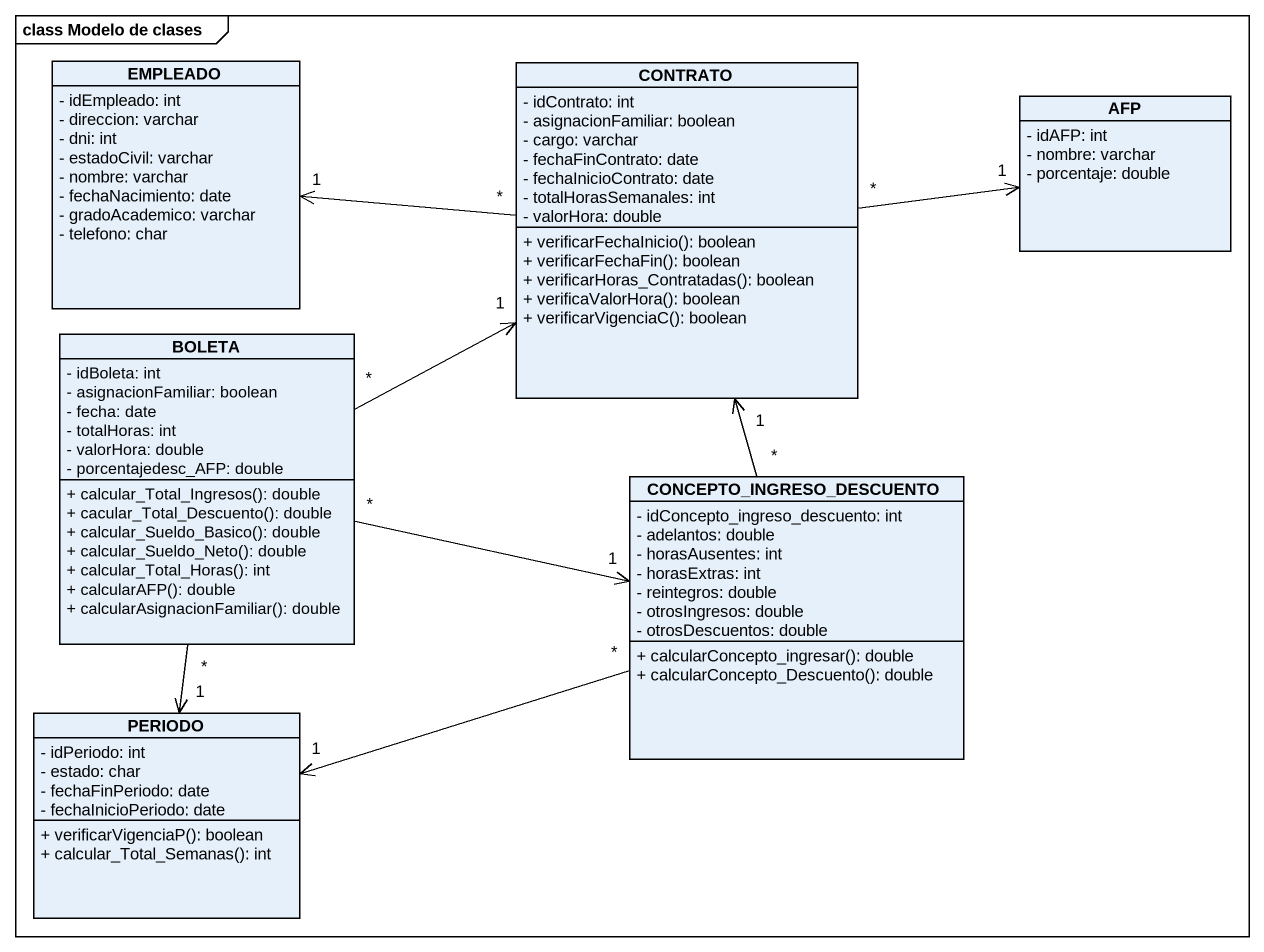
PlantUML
@startuml
mainframe class Modelo de clases
hide circle
hide empty members
skinparam classAttributeIconSize 0
class EMPLEADO {
  - idEmpleado: int
  - direccion: varchar
  - dni: int
  - estadoCivil: varchar
  - nombre: varchar
  - fechaNacimiento: date
  - gradoAcademico: varchar
  - telefono: char
}
class CONTRATO {
  - idContrato: int
  - asignacionFamiliar: boolean
  - cargo: varchar
  - fechaFinContrato: date
  - fechaInicioContrato: date
  - totalHorasSemanales: int
  - valorHora: double
  + verificarFechaInicio(): boolean
  + verificarFechaFin(): boolean
  + verificarHoras_Contratadas(): boolean
  + verificaValorHora(): boolean
  + verificarVigenciaC(): boolean
}
class AFP {
  - idAFP: int
  - nombre: varchar
  - porcentaje: double
}
class BOLETA {
  - idBoleta: int
  - asignacionFamiliar: boolean
  - fecha: date
  - totalHoras: int
  - valorHora: double
  - porcentajedesc_AFP: double
  + calcular_Total_Ingresos(): double
  + cacular_Total_Descuento(): double
  + calcular_Sueldo_Basico(): double
  + calcular_Sueldo_Neto(): double
  + calcular_Total_Horas(): int
  + calcularAFP(): double
  + calcularAsignacionFamiliar(): double
}
class CONCEPTO_INGRESO_DESCUENTO {
  - idConcepto_ingreso_descuento: int
  - adelantos: double
  - horasAusentes: int
  - horasExtras: int
  - reintegros: double
  - otrosIngresos: double
  - otrosDescuentos: double
  + calcularConcepto_ingresar(): double
  + calcularConcepto_Descuento(): double
}
class PERIODO {
  - idPeriodo: int
  - estado: char
  - fechaFinPeriodo: date
  - fechaInicioPeriodo: date
  + verificarVigenciaP(): boolean
  + calcular_Total_Semanas(): int
}
CONTRATO "*" -left-> "1" EMPLEADO
CONTRATO "*" -right-> "1" AFP
BOLETA "*" -right-> "1" CONTRATO
BOLETA "*" -right-> "1" CONCEPTO_INGRESO_DESCUENTO
BOLETA "*" --> "1" PERIODO
CONCEPTO_INGRESO_DESCUENTO "*" -up-> "1" CONTRATO
CONCEPTO_INGRESO_DESCUENTO "*" -left-> "1" PERIODO
@enduml
